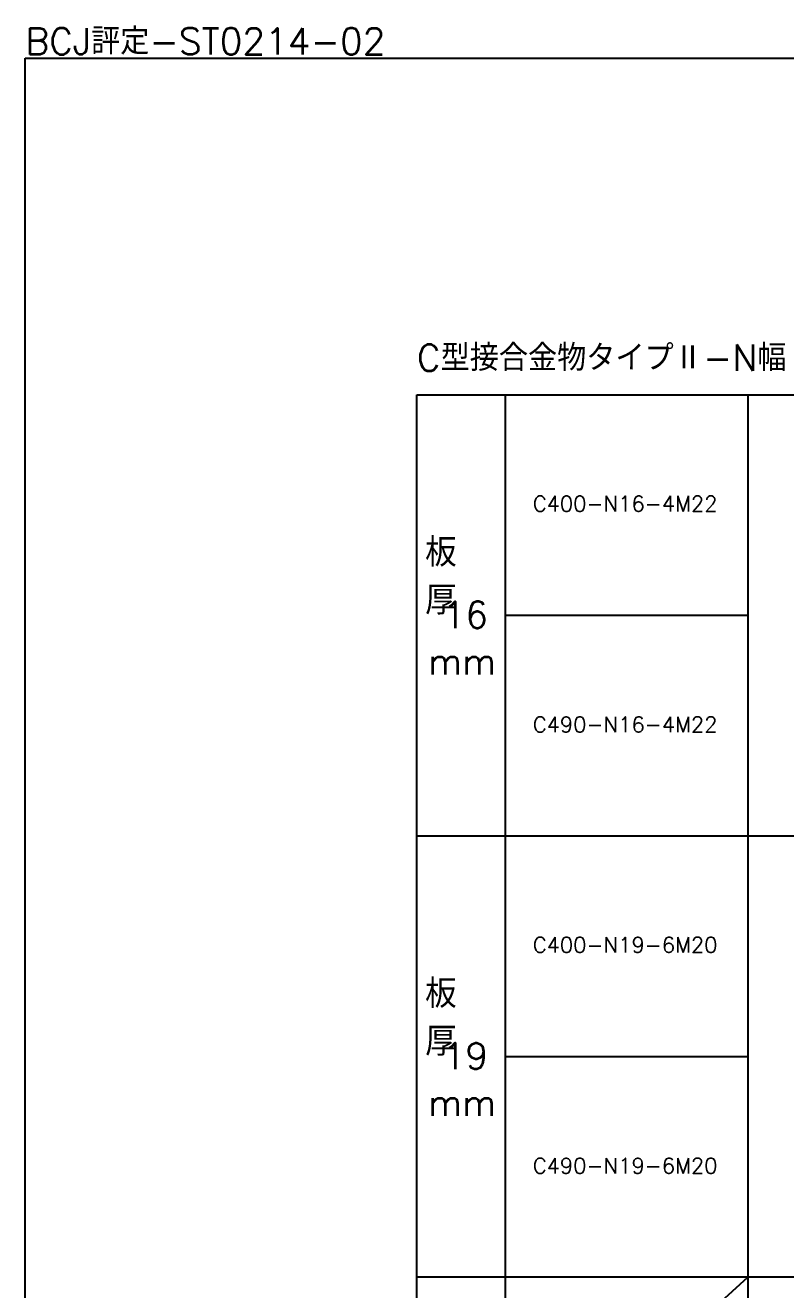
# Model space of a CAD drawing. Header units: millimetres. Extents: x 1755271 to 1764314, y -179109 to -173084.
# Drawn here: x 1755271 to 1756993, y -175950 to -173084 of the extents above; entities that cross this region are included whole.
import ezdxf

# ---------------------------------------------------------------- set-up
doc = ezdxf.new("R2010")
doc.units = ezdxf.units.MM
doc.header["$LTSCALE"] = 3
doc.layers.add('01', color=7, linetype='Continuous')
doc.styles.add('KANJI', font='txt.shx', dxfattribs={"bigfont": 'extfont2.shx'})
doc.styles.add('KANJI-tate', font='txt.shx', dxfattribs={"bigfont": 'extfont2.shx'})

msp = doc.modelspace()

# ---------------------------------------------------------------- linework, layer by layer
at = {"layer": '01', "color": 7}
for p, q in [((1756357.648, -173922.181), (1756357.648, -177922.181)), ((1756907.648, -173922.181), (1756907.648, -177922.181)), ((1758307.648, -174922.181), (1756157.648, -174922.181)), ((1758307.648, -175922.181), (1756157.648, -175922.181)), ((1756357.648, -176422.181), (1756907.648, -175922.181))]:
    msp.add_line(p, q, dxfattribs=at)
at = {"layer": '01', "color": 7, "ltscale": 2}
msp.add_lwpolyline([(1755270.507, -173159.27), (1764314.271, -173159.27), (1764314.271, -179109.225), (1755270.507, -179109.225)], close=True, dxfattribs=at)
at = {"layer": '01', "color": 7}
for points in [[(1756157.648, -173922.181), (1758307.648, -173922.181)], [(1756157.648, -177922.181), (1756157.648, -173922.181)], [(1756907.648, -174422.181), (1756357.648, -174422.181)], [(1756907.648, -175422.181), (1756357.648, -175422.181)], [(1756907.648, -175422.181), (1756357.648, -175422.181)]]:
    msp.add_lwpolyline(points, dxfattribs=at)

# ---------------------------------------------------------------- texts
at = {"layer": '01', "color": 7, "attachment_point": 1}
for s, insert, char_height, width, style in [('BCJ評定-ST0214-02', (1755270.507, -173090.708), 60, 1290.19116, 'KANJI'), ('C型接合金物タイプⅡ-N幅', (1756157.648, -173807.972), 60, 1290.19116, 'KANJI'), ('C400-N16-4M22', (1756420.444, -174151.324), 35, 905.5961, 'KANJI'), ('板厚', (1756176.491, -174246.527), 65, 122.75576, 'KANJI-tate'), ('16', (1756216.235, -174390.57), 60, 905.5961, 'KANJI'), ('mm', (1756183.077, -174496.233), 60, 905.5961, 'KANJI'), ('C490-N16-4M22', (1756420.444, -174651.86), 35, 905.5961, 'KANJI'), ('C400-N19-6M20', (1756420.444, -175151.324), 35, 905.5961, 'KANJI'), ('板厚', (1756176.491, -175246.527), 65, 122.75576, 'KANJI-tate'), ('19', (1756216.235, -175390.57), 60, 905.5961, 'KANJI'), ('mm', (1756183.077, -175496.233), 60, 905.5961, 'KANJI'), ('C490-N19-6M20', (1756420.444, -175651.86), 35, 905.5961, 'KANJI')]:
    msp.add_mtext(s, dxfattribs=dict(at, insert=insert, char_height=char_height, width=width, style=style))

doc.saveas('drawing.dxf')
